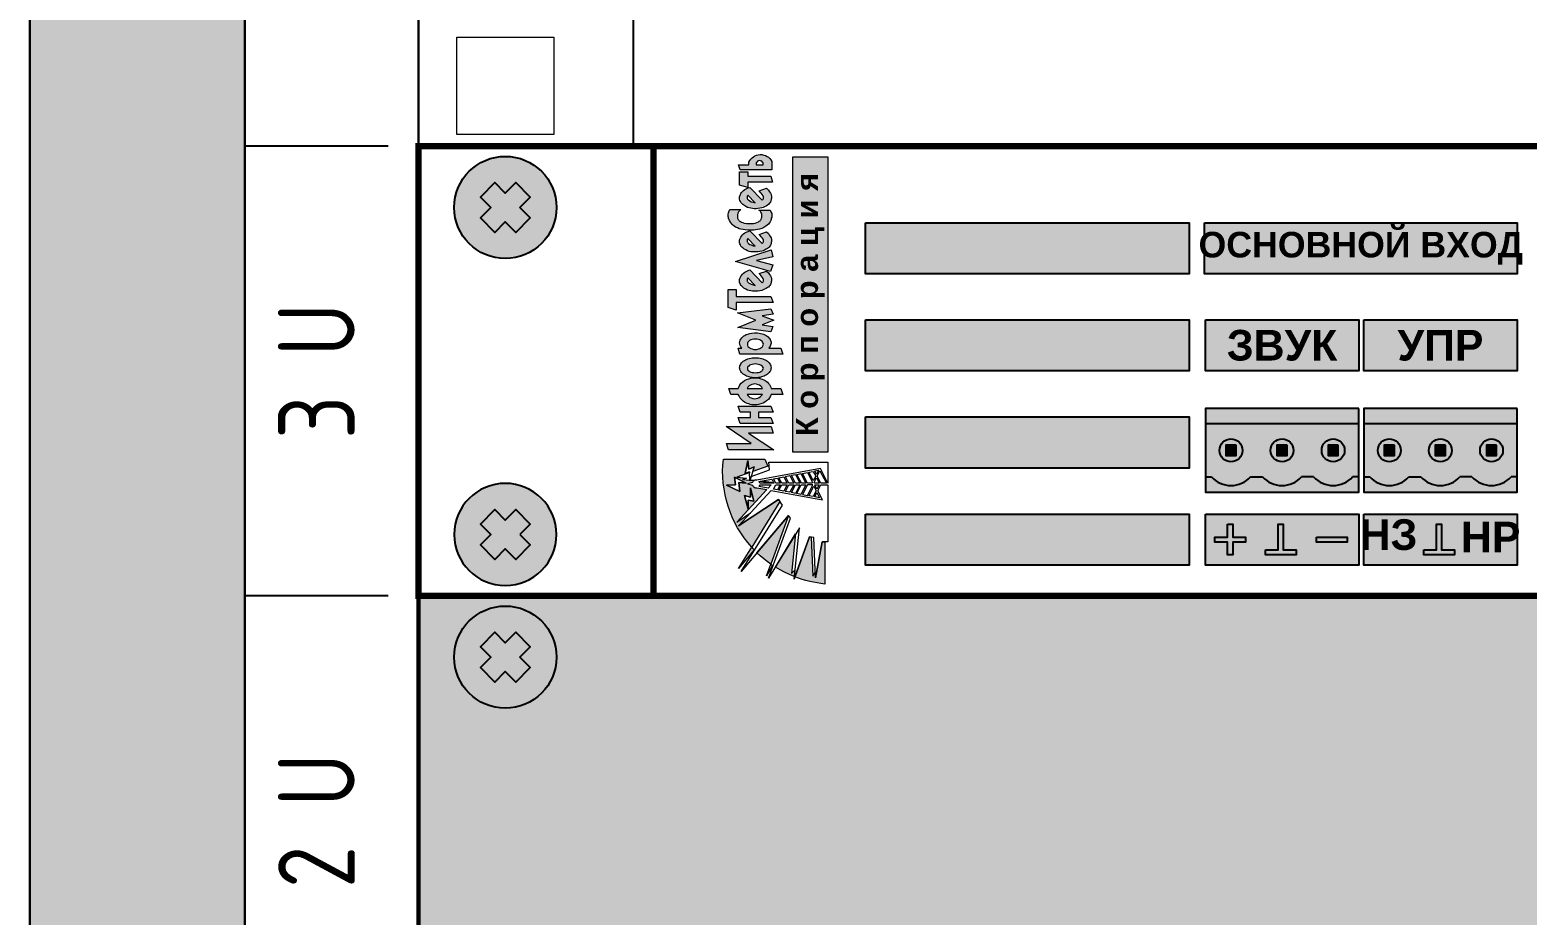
# Model space of a CAD drawing. Header units: millimetres. Extents: x -87434 to 499450, y -468665 to 122144.
# Drawn here: x 122081 to 124523, y 67797 to 69240 of the extents above; entities that cross this region are included whole.
import ezdxf

# ---------------------------------------------------------------- set-up
doc = ezdxf.new("R2010")
doc.units = ezdxf.units.MM
doc.layers.add('Text', color=7, linetype='Continuous', lineweight=9)
doc.styles.add('Arial', font='arial.ttf', dxfattribs={"height": 9.8})
doc.styles.add('АРИЭЛЬ', font='txt')
doc.styles.add('ГОСТ-ttf', font='')
doc.styles.get('ГОСТ-ttf').set_extended_font_data('GOST type A')

# ---------------------------------------------------------------- blocks, each defined once
blk = doc.blocks.new('A$C2DED7FAF')
at = {"lineweight": 25}
h = blk.add_hatch(color=251, dxfattribs=at)
h.set_gradient(color1=(139, 142, 133), color2=(120, 125, 115), tint=0.46, name='INVHEMISPHERICAL')
h.paths.add_polyline_path([(0, 765.24), (558.09, 765.24), (558.09, 0), (0, 0)])
h.paths.add_polyline_path([(21.05, 744.19), (537.04, 744.19), (537.04, 21.05), (21.05, 21.05)], flags=16)
at = {"color": 251}
for p, q in [((35.05, 164.9), (21.05, 164.9)), ((35.05, 120.9), (21.05, 120.9))]:
    blk.add_line(p, q, dxfattribs=at)
at = {"lineweight": 30}
for points in [[(0, 765.24), (558.09, 765.24), (558.09, 0), (0, 0)], [(21.05, 744.19), (537.04, 744.19), (537.04, 21.05), (21.05, 21.05)]]:
    blk.add_lwpolyline(points, close=True, dxfattribs=at)
at = {"layer": 'Text', "color": 251, "char_height": 7.5, "width": 44, "attachment_point": 5, "rotation": 90, "style": 'ГОСТ-ttf'}
for s, insert in [('3 U', (28.05, 142.9)), ('2 U', (28.05, 98.9))]:
    blk.add_mtext(s, dxfattribs=dict(at, insert=insert))
blk = doc.blocks.new('*U1262')
at = {"true_color": 0xc7c7c7}
h = blk.add_hatch(color=9, dxfattribs=at)
h.set_gradient(color1=(93, 101, 98), color2=(179, 179, 179), tint=0.43, name='SPHERICAL')
h.paths.add_polyline_path([(10, 5, 1), (0, 5, 1)])
h.paths.add_polyline_path([(3.98, 2.56), (2.56, 3.98), (3.59, 5), (2.56, 6.02), (3.98, 7.44), (5, 6.41), (6.02, 7.44), (7.44, 6.02), (6.41, 5), (7.44, 3.98), (6.02, 2.56), (5, 3.59)], flags=16)
h = blk.add_hatch(color=250)
h.set_gradient(color1=(39, 42, 41), color2=(103, 113, 116), tint=0.43, name='SPHERICAL')
h.paths.add_polyline_path([(5, 6.41), (3.98, 7.44), (2.56, 6.02), (3.59, 5), (2.56, 3.98), (3.98, 2.56), (5, 3.59), (6.02, 2.56), (7.44, 3.98), (6.41, 5), (7.44, 6.02), (6.02, 7.44)])
at = {"color": 49, "lineweight": 25, "true_color": 0x474747}
blk.add_lwpolyline([(6.41, 5), (7.44, 6.02), (6.02, 7.44), (5, 6.41), (3.98, 7.44), (2.56, 6.02), (3.59, 5), (2.56, 3.98), (3.98, 2.56), (5, 3.59), (6.02, 2.56), (7.44, 3.98), (6.41, 5)], dxfattribs=at)
blk.add_circle((5, 5), 5, dxfattribs=at)
blk = doc.blocks.new('*U1264')
h = blk.add_hatch(color=256)
h.dxf.hatch_style = 1
h.paths.add_polyline_path([(3871.34, 3321.57), (3870.85, 3321.05), (3870.39, 3320.51), (3869.96, 3319.96), (3869.55, 3319.39), (3877.22, 3316.59), (3877.24, 3316.59)])
h.paths.add_polyline_path([(3869.05, 3318.65), (3868.62, 3317.92), (3868.24, 3317.19), (3867.89, 3316.43), (3867.56, 3315.67), (3868.57, 3315.56), (3868.05, 3316.1), (3874.32, 3315.45)])
h.paths.add_polyline_path([(3867.53, 3315.56), (3867.32, 3314.99), (3867.13, 3314.42), (3866.97, 3313.82), (3866.8, 3313.22), (3866.67, 3312.62), (3866.56, 3312.02), (3866.48, 3311.43), (3866.39, 3310.8), (3873.06, 3310.8), (3873.06, 3311.26), (3867.35, 3312.32), (3868.16, 3312.35), (3867.62, 3312.73), (3873.79, 3312.98), (3873.85, 3313.27)])
h.paths.add_polyline_path([(3875.59, 3324.48), (3877.65, 3322.6), (3876.21, 3324.78), (3881.35, 3319.99), (3881.62, 3321.57), (3881.62, 3321.7), (3881.62, 3321.81), (3881.65, 3321.89), (3881.7, 3322), (3881.76, 3322.09), (3881.84, 3322.17), (3881.92, 3322.25), (3882.03, 3322.3), (3882.25, 3323.09), (3882.47, 3322.28), (3882.57, 3322.22), (3882.66, 3322.17), (3882.71, 3322.09), (3882.77, 3322), (3882.85, 3322.63), (3882.71, 3322.68), (3882.85, 3322.69), (3882.96, 3323.88), (3883.17, 3323.25), (3883.31, 3324.75), (3884.04, 3322.73), (3884.18, 3322.74), (3883.88, 3323.44), (3885.95, 3323.01), (3884.56, 3322.87), (3884.94, 3322.03), (3884.24, 3322.24), (3885.08, 3319.86), (3886.16, 3320.34), (3886.16, 3326.9), (3885.21, 3326.98), (3884.26, 3327.01), (3883.31, 3326.98), (3882.38, 3326.93), (3881.46, 3326.79), (3880.54, 3326.63), (3879.61, 3326.41), (3878.71, 3326.16), (3877.82, 3325.84), (3876.97, 3325.48), (3876.1, 3325.08), (3875.29, 3324.64), (3874.47, 3324.15), (3873.71, 3323.61), (3872.95, 3323.04), (3872.21, 3322.41), (3879.45, 3317.95), (3879.75, 3318.17)])
h.paths.add_polyline_path([(3878.22, 3322.98), (3880.4, 3323.55), (3880.15, 3322.57), (3881.6, 3322.6), (3879.5, 3322.06), (3879.69, 3322.98)], flags=16)
h.paths.add_polyline_path([(3881.05, 3324.31), (3882.03, 3326.38), (3882.11, 3324.99), (3883.31, 3325.13), (3882.38, 3323.28), (3882.47, 3324.42)], flags=16)
h = blk.add_hatch(color=256)
h.dxf.hatch_style = 1
h.paths.add_polyline_path([(3890.29, 3322.91), (3890.29, 3319), (3891.34, 3319.32), (3891.34, 3326.47), (3888.65, 3322.47), (3888.65, 3326.38), (3887.63, 3326.06), (3887.63, 3318.91)])
h.paths.add_polyline_path([(3894.54, 3324.56), (3893.59, 3324.23), (3893.59, 3322.59), (3892.75, 3322.59), (3892.75, 3324.56), (3891.82, 3324.23), (3891.82, 3319.03), (3892.75, 3319.35), (3892.75, 3321.33), (3893.59, 3321.33), (3893.59, 3319.03), (3894.54, 3319.35)])
h.paths.add_polyline_path([(3898.34, 3319.92), (3898.49, 3320.1), (3898.61, 3320.28), (3898.73, 3320.49), (3898.82, 3320.73), (3898.91, 3320.97), (3898.97, 3321.21), (3899.03, 3321.45), (3899.06, 3321.72), (3899.06, 3321.99), (3899.06, 3322.26), (3899, 3322.53), (3898.91, 3322.88), (3898.79, 3323.21), (3898.64, 3323.54), (3898.43, 3323.81), (3898.19, 3324.05), (3897.95, 3324.26), (3897.68, 3324.41), (3897.38, 3324.53), (3897.38, 3326.03), (3896.43, 3325.73), (3896.43, 3324.53), (3896.22, 3324.44), (3896.01, 3324.35), (3895.83, 3324.23), (3895.65, 3324.08), (3895.5, 3323.93), (3895.35, 3323.75), (3895.2, 3323.54), (3895.08, 3323.33), (3894.99, 3323.12), (3894.9, 3322.88), (3894.84, 3322.65), (3894.78, 3322.38), (3894.75, 3322.14), (3894.75, 3321.87), (3894.78, 3321.6), (3894.81, 3321.33), (3894.9, 3320.97), (3895.02, 3320.61), (3895.2, 3320.31), (3895.38, 3320.04), (3895.62, 3319.77), (3895.86, 3319.59), (3896.13, 3319.41), (3896.43, 3319.32), (3896.43, 3317.5), (3897.38, 3317.8), (3897.38, 3319.32), (3897.59, 3319.38), (3897.8, 3319.47), (3897.98, 3319.59), (3898.16, 3319.74)])
h.paths.add_polyline_path([(3897.38, 3320.7), (3897.38, 3323.12), (3897.59, 3323), (3897.77, 3322.82), (3897.89, 3322.62), (3897.98, 3322.38), (3898.04, 3322.14), (3898.07, 3321.9), (3898.04, 3321.63), (3897.95, 3321.36), (3897.86, 3321.15), (3897.74, 3320.97), (3897.56, 3320.82)], flags=16)
h.paths.add_polyline_path([(3896.43, 3320.7), (3896.22, 3320.85), (3896.07, 3321.03), (3895.92, 3321.21), (3895.83, 3321.45), (3895.77, 3321.69), (3895.74, 3321.96), (3895.77, 3322.23), (3895.86, 3322.47), (3895.95, 3322.68), (3896.1, 3322.85), (3896.25, 3323), (3896.43, 3323.12)], flags=16)
h.paths.add_polyline_path([(3901.78, 3320.07), (3901.87, 3320.25), (3901.96, 3320.43), (3902.05, 3320.64), (3902.11, 3320.85), (3902.17, 3321.09), (3902.2, 3321.33), (3902.23, 3321.57), (3902.23, 3321.84), (3902.23, 3322.08), (3902.2, 3322.32), (3902.17, 3322.56), (3902.11, 3322.79), (3902.05, 3323), (3901.96, 3323.21), (3901.87, 3323.39), (3901.78, 3323.57), (3901.66, 3323.75), (3901.54, 3323.9), (3901.42, 3324.02), (3901.27, 3324.11), (3901.12, 3324.2), (3900.97, 3324.26), (3900.82, 3324.29), (3900.64, 3324.32), (3900.49, 3324.29), (3900.35, 3324.26), (3900.17, 3324.2), (3900.05, 3324.11), (3899.9, 3324.02), (3899.78, 3323.9), (3899.63, 3323.75), (3899.54, 3323.57), (3899.42, 3323.39), (3899.33, 3323.21), (3899.24, 3323), (3899.18, 3322.79), (3899.12, 3322.56), (3899.09, 3322.32), (3899.06, 3322.08), (3899.06, 3321.84), (3899.06, 3321.57), (3899.09, 3321.33), (3899.12, 3321.09), (3899.18, 3320.85), (3899.24, 3320.64), (3899.33, 3320.43), (3899.42, 3320.25), (3899.54, 3320.07), (3899.63, 3319.89), (3899.78, 3319.77), (3899.9, 3319.62), (3900.05, 3319.53), (3900.17, 3319.44), (3900.35, 3319.38), (3900.49, 3319.35), (3900.64, 3319.32), (3900.82, 3319.35), (3900.97, 3319.38), (3901.12, 3319.44), (3901.27, 3319.53), (3901.42, 3319.62), (3901.54, 3319.77), (3901.66, 3319.89)])
h.paths.add_polyline_path([(3900.52, 3320.55), (3900.41, 3320.58), (3900.26, 3320.67), (3900.14, 3320.76), (3900.05, 3320.94), (3899.96, 3321.12), (3899.9, 3321.33), (3899.87, 3321.57), (3899.84, 3321.84), (3899.87, 3322.08), (3899.9, 3322.32), (3899.96, 3322.53), (3900.05, 3322.73), (3900.14, 3322.88), (3900.26, 3323), (3900.41, 3323.06), (3900.52, 3323.09), (3900.67, 3323.06), (3900.82, 3323), (3900.91, 3322.88), (3901.03, 3322.73), (3901.12, 3322.53), (3901.18, 3322.32), (3901.21, 3322.08), (3901.24, 3321.84), (3901.21, 3321.57), (3901.18, 3321.33), (3901.12, 3321.12), (3901.03, 3320.94), (3900.91, 3320.76), (3900.82, 3320.67), (3900.67, 3320.58)], flags=16)
h.paths.add_polyline_path([(3905.52, 3319.8), (3905.64, 3319.98), (3905.76, 3320.13), (3905.85, 3320.34), (3905.94, 3320.55), (3906.03, 3320.76), (3906.09, 3321), (3906.12, 3321.24), (3906.15, 3321.48), (3906.18, 3321.96), (3906.12, 3322.44), (3906.09, 3322.68), (3906.03, 3322.88), (3905.94, 3323.09), (3905.88, 3323.3), (3905.76, 3323.48), (3905.67, 3323.66), (3905.52, 3323.81), (3905.4, 3323.96), (3905.19, 3324.11), (3905.01, 3324.23), (3904.8, 3324.29), (3904.59, 3324.32), (3904.38, 3324.29), (3904.17, 3324.23), (3903.96, 3324.11), (3903.76, 3323.96), (3903.76, 3324.56), (3902.8, 3324.26), (3902.8, 3317.5), (3903.76, 3317.8), (3903.76, 3319.68), (3903.9, 3319.56), (3904.05, 3319.47), (3904.2, 3319.41), (3904.35, 3319.35), (3904.53, 3319.32), (3904.68, 3319.32), (3904.83, 3319.35), (3904.98, 3319.41), (3905.13, 3319.47), (3905.25, 3319.56), (3905.4, 3319.68)])
h.paths.add_polyline_path([(3904.35, 3320.55), (3904.2, 3320.58), (3904.02, 3320.67), (3903.9, 3320.76), (3903.79, 3320.94), (3903.67, 3321.12), (3903.61, 3321.33), (3903.55, 3321.57), (3903.52, 3321.84), (3903.55, 3322.08), (3903.61, 3322.32), (3903.67, 3322.53), (3903.79, 3322.73), (3903.9, 3322.88), (3904.02, 3323), (3904.2, 3323.06), (3904.35, 3323.09), (3904.53, 3323.06), (3904.68, 3323), (3904.83, 3322.88), (3904.95, 3322.73), (3905.04, 3322.53), (3905.13, 3322.32), (3905.16, 3322.08), (3905.19, 3321.84), (3905.16, 3321.57), (3905.13, 3321.33), (3905.04, 3321.12), (3904.95, 3320.94), (3904.83, 3320.76), (3904.68, 3320.67), (3904.53, 3320.58)], flags=16)
h.paths.add_polyline_path([(3909.35, 3324.68), (3908.15, 3321.75), (3907.02, 3324.62), (3906.33, 3319.38), (3907.17, 3319.06), (3907.43, 3320.73), (3908.15, 3318.91), (3908.87, 3320.76), (3909.11, 3319.03), (3909.95, 3319.35)])
h.paths.add_polyline_path([(3911.92, 3324.86), (3913.03, 3324.86), (3913.03, 3326.12), (3910.19, 3326.12), (3909.74, 3324.86), (3910.96, 3324.86), (3910.96, 3319.03), (3911.92, 3319.35)])
h.paths.add_polyline_path([(3916.14, 3322.68), (3916.02, 3322.97), (3915.9, 3323.27), (3915.78, 3323.48), (3915.63, 3323.69), (3915.45, 3323.87), (3915.27, 3324.02), (3915.12, 3324.11), (3914.97, 3324.2), (3914.79, 3324.26), (3914.61, 3324.32), (3914.43, 3324.32), (3914.22, 3324.32), (3914.05, 3324.29), (3913.87, 3324.2), (3913.69, 3324.11), (3913.54, 3323.96), (3913.39, 3323.81), (3913.27, 3323.63), (3913.09, 3323.36), (3912.94, 3323.06), (3912.85, 3322.79), (3912.82, 3322.56), (3912.79, 3322.29), (3912.76, 3322.02), (3912.76, 3321.72), (3912.79, 3321.42), (3912.82, 3321.12), (3912.88, 3320.82), (3912.97, 3320.58), (3913.06, 3320.37), (3913.18, 3320.13), (3913.33, 3319.92), (3913.42, 3319.77), (3913.54, 3319.65), (3913.69, 3319.53), (3913.84, 3319.44), (3913.96, 3319.38), (3914.11, 3319.32), (3914.25, 3319.3), (3914.4, 3319.27), (3914.7, 3319.27), (3914.97, 3319.32), (3915.21, 3319.41), (3915.39, 3319.56), (3915.69, 3319.77), (3915.96, 3320.04), (3915.57, 3321.24), (3915.39, 3321.06), (3915.21, 3320.91), (3915, 3320.73), (3914.76, 3320.58), (3914.64, 3320.52), (3914.49, 3320.52), (3914.37, 3320.52), (3914.25, 3320.58), (3914.16, 3320.67), (3914.08, 3320.76)])
h.paths.add_polyline_path([(3913.66, 3321.87), (3913.75, 3322.2), (3913.87, 3322.5), (3913.99, 3322.71), (3914.11, 3322.91), (3914.19, 3323), (3914.28, 3323.06), (3914.37, 3323.12), (3914.46, 3323.15), (3914.61, 3323.15), (3914.73, 3323.12), (3914.82, 3323.09), (3914.88, 3323.03)], flags=16)
h.paths.add_polyline_path([(3917.46, 3324.95), (3915.9, 3319.41), (3916.92, 3319.06), (3917.6, 3321.66), (3918.23, 3319.06), (3919.31, 3319.32)])
h.paths.add_polyline_path([(3922.33, 3322.68), (3922.24, 3322.97), (3922.12, 3323.27), (3922, 3323.48), (3921.85, 3323.69), (3921.67, 3323.87), (3921.49, 3324.02), (3921.34, 3324.11), (3921.19, 3324.2), (3921.01, 3324.26), (3920.84, 3324.32), (3920.66, 3324.32), (3920.45, 3324.32), (3920.27, 3324.29), (3920.09, 3324.2), (3919.91, 3324.11), (3919.76, 3323.96), (3919.61, 3323.81), (3919.49, 3323.63), (3919.31, 3323.36), (3919.16, 3323.06), (3919.07, 3322.79), (3919.01, 3322.56), (3918.98, 3322.29), (3918.98, 3322.02), (3918.98, 3321.72), (3918.98, 3321.42), (3919.04, 3321.12), (3919.1, 3320.82), (3919.16, 3320.58), (3919.28, 3320.37), (3919.4, 3320.13), (3919.52, 3319.92), (3919.64, 3319.77), (3919.76, 3319.65), (3919.91, 3319.53), (3920.03, 3319.44), (3920.18, 3319.38), (3920.33, 3319.32), (3920.48, 3319.3), (3920.63, 3319.27), (3920.93, 3319.27), (3921.19, 3319.32), (3921.4, 3319.41), (3921.61, 3319.56), (3921.91, 3319.77), (3922.18, 3320.04), (3921.76, 3321.24), (3921.58, 3321.06), (3921.4, 3320.91), (3921.22, 3320.73), (3920.98, 3320.58), (3920.84, 3320.52), (3920.72, 3320.52), (3920.57, 3320.52), (3920.48, 3320.58), (3920.39, 3320.67), (3920.3, 3320.76)])
h.paths.add_polyline_path([(3919.88, 3321.87), (3919.97, 3322.2), (3920.09, 3322.5), (3920.18, 3322.71), (3920.33, 3322.91), (3920.42, 3323), (3920.51, 3323.06), (3920.6, 3323.12), (3920.69, 3323.15), (3920.84, 3323.15), (3920.95, 3323.12), (3921.04, 3323.09), (3921.1, 3323.03)], flags=16)
h.paths.add_polyline_path([(3925.62, 3321.27), (3925.47, 3321.09), (3925.29, 3320.94), (3925.14, 3320.85), (3924.96, 3320.79), (3924.72, 3320.79), (3924.51, 3320.79), (3924.31, 3320.85), (3924.1, 3320.91), (3924.01, 3321), (3923.89, 3321.09), (3923.83, 3321.21), (3923.74, 3321.33), (3923.65, 3321.57), (3923.56, 3321.87), (3923.5, 3322.11), (3923.47, 3322.35), (3923.47, 3322.59), (3923.47, 3322.82), (3923.5, 3323.21), (3923.56, 3323.6), (3923.62, 3323.81), (3923.68, 3324.02), (3923.8, 3324.2), (3923.92, 3324.38), (3924.01, 3324.47), (3924.13, 3324.53), (3924.22, 3324.59), (3924.34, 3324.65), (3924.6, 3324.68), (3924.87, 3324.65), (3925.11, 3324.59), (3925.32, 3324.5), (3925.5, 3324.32), (3925.68, 3324.11), (3925.68, 3325.88), (3925.5, 3325.97), (3925.35, 3326.03), (3925.17, 3326.09), (3924.96, 3326.12), (3924.78, 3326.12), (3924.6, 3326.12), (3924.42, 3326.09), (3924.25, 3326.06), (3924.1, 3326), (3923.95, 3325.94), (3923.68, 3325.79), (3923.47, 3325.61), (3923.26, 3325.43), (3923.08, 3325.19), (3922.9, 3324.95), (3922.78, 3324.68), (3922.66, 3324.41), (3922.57, 3324.11), (3922.51, 3323.75), (3922.48, 3323.42), (3922.45, 3323.06), (3922.45, 3322.71), (3922.45, 3322.41), (3922.45, 3322.08), (3922.48, 3321.78), (3922.51, 3321.48), (3922.6, 3321.15), (3922.72, 3320.79), (3922.87, 3320.46), (3923.05, 3320.16), (3923.2, 3319.95), (3923.38, 3319.77), (3923.56, 3319.62), (3923.77, 3319.47), (3923.95, 3319.38), (3924.13, 3319.32), (3924.34, 3319.3), (3924.51, 3319.24), (3924.78, 3319.24), (3925.05, 3319.24), (3925.32, 3319.35), (3925.62, 3319.47)])
h.paths.add_polyline_path([(3929.06, 3320.04), (3928.64, 3321.24), (3928.46, 3321.06), (3928.28, 3320.91), (3928.07, 3320.73), (3927.86, 3320.58), (3927.72, 3320.52), (3927.6, 3320.52), (3927.45, 3320.52), (3927.33, 3320.58), (3927.24, 3320.67), (3927.18, 3320.76), (3929.21, 3322.68), (3929.12, 3322.97), (3928.97, 3323.27), (3928.85, 3323.48), (3928.7, 3323.69), (3928.55, 3323.87), (3928.37, 3324.02), (3928.22, 3324.11), (3928.04, 3324.2), (3927.89, 3324.26), (3927.72, 3324.32), (3927.51, 3324.32), (3927.33, 3324.32), (3927.12, 3324.29), (3926.97, 3324.2), (3926.79, 3324.11), (3926.64, 3323.96), (3926.49, 3323.81), (3926.37, 3323.63), (3926.19, 3323.36), (3926.04, 3323.06), (3925.95, 3322.79), (3925.89, 3322.56), (3925.86, 3322.29), (3925.83, 3322.02), (3925.83, 3321.72), (3925.86, 3321.42), (3925.89, 3321.12), (3925.98, 3320.82), (3926.04, 3320.58), (3926.13, 3320.37), (3926.25, 3320.13), (3926.4, 3319.92), (3926.52, 3319.77), (3926.64, 3319.65), (3926.76, 3319.53), (3926.91, 3319.44), (3927.06, 3319.38), (3927.18, 3319.32), (3927.33, 3319.3), (3927.48, 3319.27), (3927.77, 3319.27), (3928.07, 3319.32), (3928.28, 3319.41), (3928.49, 3319.56), (3928.79, 3319.77)])
h.paths.add_polyline_path([(3926.76, 3321.87), (3926.85, 3322.2), (3926.94, 3322.5), (3927.06, 3322.71), (3927.21, 3322.91), (3927.27, 3323), (3927.36, 3323.06), (3927.45, 3323.12), (3927.57, 3323.15), (3927.69, 3323.15), (3927.83, 3323.12), (3927.89, 3323.09), (3927.98, 3323.03)], flags=16)
h.paths.add_polyline_path([(3930.98, 3323), (3931.66, 3323), (3931.66, 3324.35), (3929.57, 3324.35), (3929.18, 3323), (3930.02, 3323), (3930.02, 3319.09), (3930.98, 3319.38)])
h.paths.add_polyline_path([(3933.97, 3319.74), (3934.12, 3319.98), (3934.24, 3320.22), (3934.33, 3320.49), (3934.39, 3320.79), (3934.39, 3321.06), (3934.36, 3321.36), (3934.3, 3321.63), (3934.18, 3321.9), (3934.06, 3322.14), (3933.88, 3322.35), (3933.67, 3322.56), (3933.46, 3322.71), (3933.19, 3322.85), (3932.77, 3322.85), (3932.77, 3324.5), (3931.96, 3324.23), (3931.96, 3319.21), (3933.31, 3319.21), (3933.55, 3319.35), (3933.76, 3319.53)])
h.paths.add_polyline_path([(3932.77, 3320.58), (3932.77, 3321.72), (3932.92, 3321.72), (3933.1, 3321.69), (3933.22, 3321.6), (3933.34, 3321.48), (3933.43, 3321.33), (3933.46, 3321.15), (3933.43, 3321), (3933.34, 3320.82), (3933.22, 3320.7), (3933.1, 3320.61), (3932.92, 3320.58)], flags=16)
h = blk.add_hatch(color=256)
h.dxf.hatch_style = 1
h.paths.add_polyline_path([(3868.84, 3324.51), (3871.81, 3322.03), (3872, 3322.22), (3872.21, 3322.41)])
h.paths.add_polyline_path([(3867.7, 3320.07), (3869.33, 3319.09), (3869.44, 3319.26), (3869.55, 3319.39)])
h = blk.add_hatch(color=256)
h.dxf.hatch_style = 1
h.paths.add_polyline_path([(3934.02, 3310.34), (3887.25, 3310.34), (3887.25, 3315.91), (3934.02, 3315.91)])
at = {"lineweight": 0}
for points in [[(3886.16, 3320.34), (3885.08, 3319.86), (3884.23, 3322.25), (3884.94, 3322.03), (3884.56, 3322.87), (3885.95, 3323.01), (3883.88, 3323.44), (3884.18, 3322.74), (3884.04, 3322.71), (3883.31, 3324.75), (3883.17, 3323.25), (3882.96, 3323.88), (3882.85, 3322.68), (3882.71, 3322.68), (3882.85, 3322.63), (3882.77, 3322), (3882.71, 3322.09), (3882.66, 3322.17), (3882.57, 3322.22), (3882.47, 3322.28), (3882.25, 3323.09), (3882.03, 3322.3), (3881.92, 3322.25), (3881.84, 3322.17), (3881.76, 3322.09), (3881.7, 3322), (3881.65, 3321.89), (3881.62, 3321.81), (3881.62, 3321.7), (3881.62, 3321.57), (3881.35, 3319.99), (3876.21, 3324.78), (3877.65, 3322.6), (3875.59, 3324.48), (3879.75, 3318.17), (3879.45, 3317.95), (3872.21, 3322.41), (3872.95, 3323.04), (3873.71, 3323.61), (3874.47, 3324.15), (3875.29, 3324.64), (3876.1, 3325.08), (3876.97, 3325.48), (3877.82, 3325.84), (3878.71, 3326.16), (3879.61, 3326.41), (3880.54, 3326.63), (3881.46, 3326.79), (3882.38, 3326.93), (3883.31, 3326.98), (3884.26, 3327.01), (3885.21, 3326.98), (3886.16, 3326.9), (3886.16, 3320.34)], [(3882.38, 3323.28), (3882.47, 3324.42), (3881.05, 3324.31), (3882.03, 3326.38), (3882.11, 3324.99), (3883.31, 3325.13), (3882.38, 3323.28)], [(3882.11, 3324.99), (3882.03, 3326.38), (3881.05, 3324.31), (3882.47, 3324.42), (3882.38, 3323.28), (3883.31, 3325.13), (3882.11, 3324.99)], [(3891.34, 3319.32), (3890.29, 3319), (3890.29, 3322.91), (3887.63, 3318.91), (3887.63, 3326.06), (3888.65, 3326.38), (3888.65, 3322.47), (3891.34, 3326.47), (3891.34, 3319.32)], [(3897.38, 3317.8), (3896.43, 3317.5), (3896.43, 3319.32), (3896.13, 3319.41), (3895.86, 3319.59), (3895.62, 3319.77), (3895.38, 3320.04), (3895.2, 3320.31), (3895.02, 3320.61), (3894.9, 3320.97), (3894.81, 3321.33), (3894.78, 3321.6), (3894.75, 3321.87), (3894.75, 3322.14), (3894.78, 3322.38), (3894.84, 3322.65), (3894.9, 3322.88), (3894.99, 3323.12), (3895.08, 3323.33), (3895.2, 3323.54), (3895.35, 3323.75), (3895.5, 3323.93), (3895.65, 3324.08), (3895.83, 3324.23), (3896.01, 3324.35), (3896.22, 3324.44), (3896.43, 3324.53), (3896.43, 3325.73), (3897.38, 3326.03), (3897.38, 3324.53), (3897.68, 3324.41), (3897.95, 3324.26), (3898.19, 3324.05), (3898.43, 3323.81), (3898.64, 3323.54), (3898.79, 3323.21), (3898.91, 3322.88), (3899, 3322.53), (3899.06, 3322.26), (3899.06, 3321.99), (3899.06, 3321.72), (3899.03, 3321.45), (3898.97, 3321.21), (3898.91, 3320.97), (3898.82, 3320.73), (3898.73, 3320.49), (3898.61, 3320.28), (3898.49, 3320.1), (3898.34, 3319.92), (3898.16, 3319.74), (3897.98, 3319.59), (3897.8, 3319.47), (3897.59, 3319.38), (3897.38, 3319.32), (3897.38, 3317.8)], [(3911.92, 3319.35), (3910.96, 3319.03), (3910.96, 3324.86), (3909.74, 3324.86), (3910.19, 3326.12), (3913.03, 3326.12), (3913.03, 3324.86), (3911.92, 3324.86), (3911.92, 3319.35)], [(3925.62, 3319.47), (3925.32, 3319.35), (3925.05, 3319.24), (3924.78, 3319.24), (3924.51, 3319.24), (3924.34, 3319.3), (3924.13, 3319.32), (3923.95, 3319.38), (3923.77, 3319.47), (3923.56, 3319.62), (3923.38, 3319.77), (3923.2, 3319.95), (3923.05, 3320.16), (3922.87, 3320.46), (3922.72, 3320.79), (3922.6, 3321.15), (3922.51, 3321.48), (3922.48, 3321.78), (3922.45, 3322.08), (3922.45, 3322.41), (3922.45, 3322.71), (3922.45, 3323.06), (3922.48, 3323.42), (3922.51, 3323.75), (3922.57, 3324.11), (3922.66, 3324.41), (3922.78, 3324.68), (3922.9, 3324.95), (3923.08, 3325.19), (3923.26, 3325.43), (3923.47, 3325.61), (3923.68, 3325.79), (3923.95, 3325.94), (3924.1, 3326), (3924.25, 3326.06), (3924.42, 3326.09), (3924.6, 3326.12), (3924.78, 3326.12), (3924.96, 3326.12), (3925.17, 3326.09), (3925.35, 3326.03), (3925.5, 3325.97), (3925.68, 3325.88), (3925.68, 3324.11), (3925.5, 3324.32), (3925.32, 3324.5), (3925.11, 3324.59), (3924.87, 3324.65), (3924.6, 3324.68), (3924.34, 3324.65), (3924.22, 3324.59), (3924.13, 3324.53), (3924.01, 3324.47), (3923.92, 3324.38), (3923.8, 3324.2), (3923.68, 3324.02), (3923.62, 3323.81), (3923.56, 3323.6), (3923.5, 3323.21), (3923.47, 3322.82), (3923.47, 3322.59), (3923.47, 3322.35), (3923.5, 3322.11), (3923.56, 3321.87), (3923.65, 3321.57), (3923.74, 3321.33), (3923.83, 3321.21), (3923.89, 3321.09), (3924.01, 3321), (3924.1, 3320.91), (3924.31, 3320.85), (3924.51, 3320.79), (3924.72, 3320.79), (3924.96, 3320.79), (3925.14, 3320.85), (3925.29, 3320.94), (3925.47, 3321.09), (3925.62, 3321.27), (3925.62, 3319.47)], [(3879.72, 3311.21), (3881.13, 3311.94), (3882.09, 3311.45), (3882.09, 3310.34), (3873.06, 3310.34), (3873.06, 3311.26), (3867.35, 3312.32), (3873.74, 3312.57), (3873.85, 3313.27), (3867.16, 3315.69), (3875.31, 3314.85), (3867.29, 3319.72), (3876.81, 3316.24), (3877.24, 3316.59), (3868.35, 3324.1), (3878.88, 3317.54), (3879.75, 3318.17), (3875.59, 3324.48), (3881.22, 3319.31), (3879.72, 3311.21)], [(3872.21, 3322.41), (3872, 3322.22), (3871.81, 3322.03), (3868.84, 3324.51), (3872.21, 3322.41)], [(3879.5, 3322.06), (3879.69, 3322.98), (3878.22, 3322.98), (3880.4, 3323.55), (3880.15, 3322.57), (3881.6, 3322.6), (3879.5, 3322.06)], [(3880.15, 3322.57), (3880.4, 3323.55), (3878.22, 3322.98), (3879.69, 3322.98), (3879.5, 3322.06), (3881.6, 3322.6), (3880.15, 3322.57)], [(3884.94, 3322.03), (3882.71, 3322.68), (3884.18, 3322.74), (3883.88, 3323.44), (3885.95, 3323.01), (3884.56, 3322.87), (3884.94, 3322.03)], [(3884.94, 3322.03), (3882.71, 3322.68), (3884.18, 3322.74), (3883.88, 3323.44), (3885.95, 3323.01), (3884.56, 3322.87), (3884.94, 3322.03)], [(3892.75, 3319.35), (3891.82, 3319.03), (3891.82, 3324.23), (3892.75, 3324.56), (3892.75, 3322.59), (3893.59, 3322.59), (3893.59, 3324.23), (3894.54, 3324.56), (3894.54, 3319.35), (3893.59, 3319.03), (3893.59, 3321.33), (3892.75, 3321.33), (3892.75, 3319.35)], [(3896.43, 3323.12), (3896.25, 3323), (3896.1, 3322.85), (3895.95, 3322.68), (3895.86, 3322.47), (3895.77, 3322.23), (3895.74, 3321.96), (3895.77, 3321.69), (3895.83, 3321.45), (3895.92, 3321.21), (3896.07, 3321.03), (3896.22, 3320.85), (3896.43, 3320.7), (3896.43, 3323.12)], [(3897.38, 3320.7), (3897.56, 3320.82), (3897.74, 3320.97), (3897.86, 3321.15), (3897.95, 3321.36), (3898.04, 3321.63), (3898.07, 3321.9), (3898.04, 3322.14), (3897.98, 3322.38), (3897.89, 3322.62), (3897.77, 3322.82), (3897.59, 3323), (3897.38, 3323.12), (3897.38, 3320.7)], [(3899.06, 3321.84), (3899.06, 3322.08), (3899.09, 3322.32), (3899.12, 3322.56), (3899.18, 3322.79), (3899.24, 3323), (3899.33, 3323.21), (3899.42, 3323.39), (3899.54, 3323.57), (3899.63, 3323.75), (3899.78, 3323.9), (3899.9, 3324.02), (3900.05, 3324.11), (3900.17, 3324.2), (3900.35, 3324.26), (3900.49, 3324.29), (3900.64, 3324.32), (3900.82, 3324.29), (3900.97, 3324.26), (3901.12, 3324.2), (3901.27, 3324.11), (3901.42, 3324.02), (3901.54, 3323.9), (3901.66, 3323.75), (3901.78, 3323.57), (3901.87, 3323.39), (3901.96, 3323.21), (3902.05, 3323), (3902.11, 3322.79), (3902.17, 3322.56), (3902.2, 3322.32), (3902.23, 3322.08), (3902.23, 3321.84), (3902.23, 3321.57), (3902.2, 3321.33), (3902.17, 3321.09), (3902.11, 3320.85), (3902.05, 3320.64), (3901.96, 3320.43), (3901.87, 3320.25), (3901.78, 3320.07), (3901.66, 3319.89), (3901.54, 3319.77), (3901.42, 3319.62), (3901.27, 3319.53), (3901.12, 3319.44), (3900.97, 3319.38), (3900.82, 3319.35), (3900.64, 3319.32), (3900.49, 3319.35), (3900.35, 3319.38), (3900.17, 3319.44), (3900.05, 3319.53), (3899.9, 3319.62), (3899.78, 3319.77), (3899.63, 3319.89), (3899.54, 3320.07), (3899.42, 3320.25), (3899.33, 3320.43), (3899.24, 3320.64), (3899.18, 3320.85), (3899.12, 3321.09), (3899.09, 3321.33), (3899.06, 3321.57), (3899.06, 3321.84)], [(3900.52, 3320.55), (3900.67, 3320.58), (3900.82, 3320.67), (3900.91, 3320.76), (3901.03, 3320.94), (3901.12, 3321.12), (3901.18, 3321.33), (3901.21, 3321.57), (3901.24, 3321.84), (3901.21, 3322.08), (3901.18, 3322.32), (3901.12, 3322.53), (3901.03, 3322.73), (3900.91, 3322.88), (3900.82, 3323), (3900.67, 3323.06), (3900.52, 3323.09), (3900.41, 3323.06), (3900.26, 3323), (3900.14, 3322.88), (3900.05, 3322.73), (3899.96, 3322.53), (3899.9, 3322.32), (3899.87, 3322.08), (3899.84, 3321.84), (3899.87, 3321.57), (3899.9, 3321.33), (3899.96, 3321.12), (3900.05, 3320.94), (3900.14, 3320.76), (3900.26, 3320.67), (3900.41, 3320.58), (3900.52, 3320.55)], [(3903.76, 3317.8), (3902.8, 3317.5), (3902.8, 3324.26), (3903.76, 3324.56), (3903.76, 3323.96), (3903.96, 3324.11), (3904.17, 3324.23), (3904.38, 3324.29), (3904.59, 3324.32), (3904.8, 3324.29), (3905.01, 3324.23), (3905.19, 3324.11), (3905.4, 3323.96), (3905.52, 3323.81), (3905.67, 3323.66), (3905.76, 3323.48), (3905.88, 3323.3), (3905.94, 3323.09), (3906.03, 3322.88), (3906.09, 3322.68), (3906.12, 3322.44), (3906.18, 3321.96), (3906.15, 3321.48), (3906.12, 3321.24), (3906.09, 3321), (3906.03, 3320.76), (3905.94, 3320.55), (3905.85, 3320.34), (3905.76, 3320.13), (3905.64, 3319.98), (3905.52, 3319.8), (3905.4, 3319.68), (3905.25, 3319.56), (3905.13, 3319.47), (3904.98, 3319.41), (3904.83, 3319.35), (3904.68, 3319.32), (3904.53, 3319.32), (3904.35, 3319.35), (3904.2, 3319.41), (3904.05, 3319.47), (3903.9, 3319.56), (3903.76, 3319.68), (3903.76, 3317.8)], [(3904.35, 3320.55), (3904.53, 3320.58), (3904.68, 3320.67), (3904.83, 3320.76), (3904.95, 3320.94), (3905.04, 3321.12), (3905.13, 3321.33), (3905.16, 3321.57), (3905.19, 3321.84), (3905.16, 3322.08), (3905.13, 3322.32), (3905.04, 3322.53), (3904.95, 3322.73), (3904.83, 3322.88), (3904.68, 3323), (3904.53, 3323.06), (3904.35, 3323.09), (3904.2, 3323.06), (3904.02, 3323), (3903.9, 3322.88), (3903.79, 3322.73), (3903.67, 3322.53), (3903.61, 3322.32), (3903.55, 3322.08), (3903.52, 3321.84), (3903.55, 3321.57), (3903.61, 3321.33), (3903.67, 3321.12), (3903.79, 3320.94), (3903.9, 3320.76), (3904.02, 3320.67), (3904.2, 3320.58), (3904.35, 3320.55)], [(3909.95, 3319.35), (3909.11, 3319.03), (3908.87, 3320.76), (3908.15, 3318.91), (3907.43, 3320.73), (3907.17, 3319.06), (3906.33, 3319.38), (3907.02, 3324.62), (3908.15, 3321.75), (3909.35, 3324.68), (3909.95, 3319.35)], [(3915.57, 3321.24), (3915.96, 3320.04), (3915.69, 3319.77), (3915.39, 3319.56), (3915.21, 3319.41), (3914.97, 3319.32), (3914.7, 3319.27), (3914.4, 3319.27), (3914.25, 3319.3), (3914.11, 3319.32), (3913.96, 3319.38), (3913.84, 3319.44), (3913.69, 3319.53), (3913.54, 3319.65), (3913.42, 3319.77), (3913.33, 3319.92), (3913.18, 3320.13), (3913.06, 3320.37), (3912.97, 3320.58), (3912.88, 3320.82), (3912.82, 3321.12), (3912.79, 3321.42), (3912.76, 3321.72), (3912.76, 3322.02), (3912.79, 3322.29), (3912.82, 3322.56), (3912.85, 3322.79), (3912.94, 3323.06), (3913.09, 3323.36), (3913.27, 3323.63), (3913.39, 3323.81), (3913.54, 3323.96), (3913.69, 3324.11), (3913.87, 3324.2), (3914.05, 3324.29), (3914.22, 3324.32), (3914.43, 3324.32), (3914.61, 3324.32), (3914.79, 3324.26), (3914.97, 3324.2), (3915.12, 3324.11), (3915.27, 3324.02), (3915.45, 3323.87), (3915.63, 3323.69), (3915.78, 3323.48), (3915.9, 3323.27), (3916.02, 3322.97), (3916.14, 3322.68), (3914.08, 3320.76), (3914.16, 3320.67), (3914.25, 3320.58), (3914.37, 3320.52), (3914.49, 3320.52), (3914.64, 3320.52), (3914.76, 3320.58), (3915, 3320.73), (3915.21, 3320.91), (3915.39, 3321.06), (3915.57, 3321.24)], [(3914.88, 3323.03), (3914.82, 3323.09), (3914.73, 3323.12), (3914.61, 3323.15), (3914.46, 3323.15), (3914.37, 3323.12), (3914.28, 3323.06), (3914.19, 3323), (3914.11, 3322.91), (3913.99, 3322.71), (3913.87, 3322.5), (3913.75, 3322.2), (3913.66, 3321.87), (3914.88, 3323.03)], [(3916.92, 3319.06), (3915.9, 3319.41), (3917.46, 3324.95), (3919.31, 3319.32), (3918.23, 3319.06), (3917.6, 3321.66), (3916.92, 3319.06)], [(3920.3, 3320.76), (3920.39, 3320.67), (3920.48, 3320.58), (3920.57, 3320.52), (3920.72, 3320.52), (3920.84, 3320.52), (3920.98, 3320.58), (3921.22, 3320.73), (3921.4, 3320.91), (3921.58, 3321.06), (3921.76, 3321.24), (3922.18, 3320.04), (3921.91, 3319.77), (3921.61, 3319.56), (3921.4, 3319.41), (3921.19, 3319.32), (3920.93, 3319.27), (3920.63, 3319.27), (3920.48, 3319.3), (3920.33, 3319.32), (3920.18, 3319.38), (3920.03, 3319.44), (3919.91, 3319.53), (3919.76, 3319.65), (3919.64, 3319.77), (3919.52, 3319.92), (3919.4, 3320.13), (3919.28, 3320.37), (3919.16, 3320.58), (3919.1, 3320.82), (3919.04, 3321.12), (3918.98, 3321.42), (3918.98, 3321.72), (3918.98, 3322.02), (3918.98, 3322.29), (3919.01, 3322.56), (3919.07, 3322.79), (3919.16, 3323.06), (3919.31, 3323.36), (3919.49, 3323.63), (3919.61, 3323.81), (3919.76, 3323.96), (3919.91, 3324.11), (3920.09, 3324.2), (3920.27, 3324.29), (3920.45, 3324.32), (3920.66, 3324.32), (3920.84, 3324.32), (3921.01, 3324.26), (3921.19, 3324.2), (3921.34, 3324.11), (3921.49, 3324.02), (3921.67, 3323.87), (3921.85, 3323.69), (3922, 3323.48), (3922.12, 3323.27), (3922.24, 3322.97), (3922.33, 3322.68), (3920.3, 3320.76)], [(3921.1, 3323.03), (3921.04, 3323.09), (3920.95, 3323.12), (3920.84, 3323.15), (3920.69, 3323.15), (3920.6, 3323.12), (3920.51, 3323.06), (3920.42, 3323), (3920.33, 3322.91), (3920.18, 3322.71), (3920.09, 3322.5), (3919.97, 3322.2), (3919.88, 3321.87), (3921.1, 3323.03)], [(3927.18, 3320.76), (3927.24, 3320.67), (3927.33, 3320.58), (3927.45, 3320.52), (3927.6, 3320.52), (3927.72, 3320.52), (3927.86, 3320.58), (3928.07, 3320.73), (3928.28, 3320.91), (3928.46, 3321.06), (3928.64, 3321.24), (3929.06, 3320.04), (3928.79, 3319.77), (3928.49, 3319.56), (3928.28, 3319.41), (3928.07, 3319.32), (3927.77, 3319.27), (3927.48, 3319.27), (3927.33, 3319.3), (3927.18, 3319.32), (3927.06, 3319.38), (3926.91, 3319.44), (3926.76, 3319.53), (3926.64, 3319.65), (3926.52, 3319.77), (3926.4, 3319.92), (3926.25, 3320.13), (3926.13, 3320.37), (3926.04, 3320.58), (3925.98, 3320.82), (3925.89, 3321.12), (3925.86, 3321.42), (3925.83, 3321.72), (3925.83, 3322.02), (3925.86, 3322.29), (3925.89, 3322.56), (3925.95, 3322.79), (3926.04, 3323.06), (3926.19, 3323.36), (3926.37, 3323.63), (3926.49, 3323.81), (3926.64, 3323.96), (3926.79, 3324.11), (3926.97, 3324.2), (3927.12, 3324.29), (3927.33, 3324.32), (3927.51, 3324.32), (3927.72, 3324.32), (3927.89, 3324.26), (3928.04, 3324.2), (3928.22, 3324.11), (3928.37, 3324.02), (3928.55, 3323.87), (3928.7, 3323.69), (3928.85, 3323.48), (3928.97, 3323.27), (3929.12, 3322.97), (3929.21, 3322.68), (3927.18, 3320.76)], [(3927.98, 3323.03), (3927.89, 3323.09), (3927.83, 3323.12), (3927.69, 3323.15), (3927.57, 3323.15), (3927.45, 3323.12), (3927.36, 3323.06), (3927.27, 3323), (3927.21, 3322.91), (3927.06, 3322.71), (3926.94, 3322.5), (3926.85, 3322.2), (3926.76, 3321.87), (3927.98, 3323.03)], [(3930.98, 3319.38), (3930.02, 3319.09), (3930.02, 3323), (3929.18, 3323), (3929.57, 3324.35), (3931.66, 3324.35), (3931.66, 3323), (3930.98, 3323), (3930.98, 3319.38)], [(3934.39, 3321.06), (3934.39, 3320.79), (3934.33, 3320.49), (3934.24, 3320.22), (3934.12, 3319.98), (3933.97, 3319.74), (3933.76, 3319.53), (3933.55, 3319.35), (3933.31, 3319.21), (3931.96, 3319.21), (3931.96, 3324.23), (3932.77, 3324.5), (3932.77, 3322.85), (3933.19, 3322.85), (3933.46, 3322.71), (3933.67, 3322.56), (3933.88, 3322.35), (3934.06, 3322.14), (3934.18, 3321.9), (3934.3, 3321.63), (3934.36, 3321.36), (3934.39, 3321.06)], [(3877.24, 3316.59), (3877.22, 3316.59), (3869.55, 3319.39), (3869.96, 3319.96), (3870.39, 3320.51), (3870.85, 3321.05), (3871.34, 3321.57), (3877.24, 3316.59)], [(3882.09, 3319.31), (3881.57, 3319.8), (3881.84, 3321.24), (3881.95, 3321.16), (3882.09, 3321.11), (3882.09, 3319.31)], [(3882.49, 3319.2), (3882.36, 3319.15), (3882.36, 3321.11), (3882.49, 3321.16), (3882.63, 3321.24), (3882.68, 3321.02), (3882.49, 3319.2)], [(3883.01, 3319.2), (3882.36, 3318.88), (3882.36, 3319.15), (3882.49, 3319.2), (3882.68, 3321.02), (3883.01, 3319.2)], [(3932.77, 3320.58), (3932.92, 3320.58), (3933.1, 3320.61), (3933.22, 3320.7), (3933.34, 3320.82), (3933.43, 3321), (3933.46, 3321.15), (3933.43, 3321.33), (3933.34, 3321.48), (3933.22, 3321.6), (3933.1, 3321.69), (3932.92, 3321.72), (3932.77, 3321.72), (3932.77, 3320.58)], [(3874.36, 3315.45), (3868.05, 3316.1), (3868.57, 3315.56), (3867.56, 3315.67), (3867.89, 3316.43), (3868.24, 3317.19), (3868.62, 3317.92), (3869.06, 3318.66), (3874.36, 3315.45)], [(3869.33, 3319.09), (3867.7, 3320.07), (3869.55, 3319.39), (3869.44, 3319.26), (3869.33, 3319.09)], [(3882.09, 3317.9), (3881.3, 3318.31), (3881.41, 3318.96), (3882.09, 3318.6), (3882.09, 3317.9)], [(3882.36, 3317.9), (3882.36, 3318.6), (3883.06, 3318.96), (3883.17, 3318.31), (3882.36, 3317.9)], [(3882.09, 3314.8), (3880.75, 3315.48), (3880.86, 3316.1), (3882.09, 3315.48), (3882.09, 3314.8)], [(3882.09, 3315.75), (3880.92, 3316.35), (3881.05, 3317.05), (3882.09, 3316.54), (3882.09, 3315.75)], [(3882.09, 3316.81), (3881.11, 3317.3), (3881.24, 3318.09), (3882.09, 3317.65), (3882.09, 3316.81)], [(3882.36, 3316.78), (3882.36, 3317.63), (3883.23, 3318.09), (3883.36, 3317.3), (3882.36, 3316.78)], [(3882.36, 3315.75), (3882.36, 3316.54), (3883.42, 3317.05), (3883.55, 3316.35), (3882.36, 3315.75)], [(3882.36, 3314.8), (3882.36, 3315.48), (3883.61, 3316.1), (3883.72, 3315.48), (3882.36, 3314.8)], [(3934.02, 3310.34), (3887.25, 3310.34), (3887.25, 3315.91), (3934.02, 3315.91), (3934.02, 3310.34)], [(3873.79, 3312.98), (3867.62, 3312.73), (3868.16, 3312.35), (3867.35, 3312.32), (3873.06, 3311.26), (3873.06, 3310.8), (3866.39, 3310.8), (3866.48, 3311.43), (3866.56, 3312.02), (3866.67, 3312.62), (3866.8, 3313.22), (3866.97, 3313.82), (3867.13, 3314.42), (3867.32, 3314.99), (3867.54, 3315.59), (3873.85, 3313.27), (3873.79, 3312.98)], [(3880.56, 3314.36), (3880.4, 3313.57), (3882.09, 3312.7), (3882.09, 3313.57), (3880.56, 3314.36)], [(3882.09, 3313.85), (3880.59, 3314.61), (3880.73, 3315.23), (3882.09, 3314.55), (3882.09, 3313.85)], [(3882.36, 3313.82), (3882.36, 3314.53), (3883.74, 3315.23), (3883.88, 3314.61), (3882.36, 3313.82)], [(3882.49, 3312.79), (3882.38, 3312.81), (3882.36, 3312.81), (3882.36, 3313.57), (3883.91, 3314.36), (3884.07, 3313.57), (3882.49, 3312.79)], [(3880.89, 3312.08), (3880.05, 3311.64), (3880.18, 3312.43), (3880.89, 3312.08)], [(3881.87, 3312.57), (3881.13, 3312.19), (3880.24, 3312.65), (3880.34, 3313.33), (3881.87, 3312.57)], [(3882.09, 3311.72), (3881.41, 3312.08), (3882.09, 3312.4), (3882.09, 3311.72)], [(3882.36, 3311.7), (3882.36, 3312.43), (3882.49, 3312.51), (3883.23, 3312.13), (3882.36, 3311.7)], [(3882.36, 3310.58), (3882.36, 3311.45), (3883.47, 3312.02), (3884.32, 3311.59), (3882.36, 3310.58)], [(3883.47, 3312.27), (3882.77, 3312.65), (3884.12, 3313.33), (3884.23, 3312.65), (3883.47, 3312.27)], [(3884.4, 3311.81), (3883.74, 3312.13), (3884.29, 3312.43), (3884.4, 3311.81)]]:
    blk.add_lwpolyline(points, close=True, dxfattribs=at)
blk.add_lwpolyline([(3885.67, 3310.34), (3882.36, 3310.34), (3884.7, 3311.51), (3882.85, 3321.57), (3882.85, 3321.68), (3882.85, 3321.79), (3882.82, 3321.89), (3882.77, 3322), (3882.85, 3322.63), (3883.44, 3322.47), (3884.45, 3319.58), (3885.67, 3319.69), (3885.67, 3310.34)], dxfattribs=at)
at = {"color": 255, "insert": (3910.64, 3313.13), "char_height": 3.5, "width": 46.7692, "attachment_point": 5, "style": 'АРИЭЛЬ'}
blk.add_mtext('{\\fArial|b1|i0|c204|p34;К о р п о р а ц и я', dxfattribs=at)
blk = doc.blocks.new('*U1267')
at = {"lineweight": 25}
h = blk.add_hatch(color=256, dxfattribs=at)
h.dxf.hatch_style = 1
h.set_gradient(color1=(117, 136, 73), color2=(140, 162, 87), one_color=1, tint=0.49, name='INVCURVED')
h.paths.add_polyline_path([(15, 6.7), (15, 8.2), (0, 8.2), (0, 6.7)])
h = blk.add_hatch(color=256, dxfattribs=at)
h.dxf.hatch_style = 1
h.set_gradient(color1=(51, 59, 33), color2=(94, 109, 60), rotation=90, tint=0.33, name='CYLINDER')
h.paths.add_polyline_path([(10.59, 1.5, 0.440093), (14.41, 1.5), (15, 1.5), (15, 6.7), (0, 6.7), (0, 1.5), (0.59, 1.5, 0.440093), (4.41, 1.5), (5.59, 1.5, 0.440093), (9.41, 1.5)])
h.paths.add_polyline_path([(6.38, 4.1, -1), (8.63, 4.1, -1)], flags=16)
h.paths.add_polyline_path([(11.37, 4.1, -1), (13.62, 4.1, -1)], flags=16)
h.paths.add_polyline_path([(8, 3.6), (7, 3.6), (7, 4.6), (8, 4.6)], flags=0)
h.paths.add_polyline_path([(12, 3.6), (12, 4.6), (13, 4.6), (13, 3.6)], flags=0)
h.paths.add_polyline_path([(1.38, 4.1, -1), (3.62, 4.1, -1)], flags=16)
h.paths.add_polyline_path([(3, 3.6), (2, 3.6), (2, 4.6), (3, 4.6)], flags=0)
h = blk.add_hatch(color=256, dxfattribs=at)
h.dxf.hatch_style = 1
h.set_gradient(color1=(146, 168, 93), color2=(80, 93, 50), one_color=1, tint=0.29, name='SPHERICAL')
h.paths.add_polyline_path([(3.62, 4.1, 1), (1.38, 4.1, 1)])
h.paths.add_polyline_path([(3, 3.6), (2, 3.6), (2, 4.6), (3, 4.6)], flags=16)
h = blk.add_hatch(color=256)
h.dxf.hatch_style = 1
h.paths.add_polyline_path([(3, 4.6), (2, 4.6), (2, 3.6), (3, 3.6)])
h = blk.add_hatch(color=256, dxfattribs=at)
h.dxf.hatch_style = 1
h.set_gradient(color1=(146, 168, 93), color2=(80, 93, 50), one_color=1, tint=0.29, name='SPHERICAL')
h.paths.add_polyline_path([(8.63, 4.1, 1), (6.38, 4.1, 1)])
h.paths.add_polyline_path([(7, 4.6), (8, 4.6), (8, 3.6), (7, 3.6)], flags=16)
h = blk.add_hatch(color=256)
h.dxf.hatch_style = 1
h.paths.add_polyline_path([(8, 4.6), (7, 4.6), (7, 3.6), (8, 3.6)])
h = blk.add_hatch(color=256, dxfattribs=at)
h.dxf.hatch_style = 1
h.set_gradient(color1=(146, 168, 93), color2=(80, 93, 50), one_color=1, tint=0.29, name='SPHERICAL')
h.paths.add_polyline_path([(13.62, 4.1, 1), (11.37, 4.1, 1)])
h.paths.add_polyline_path([(13, 4.6), (12, 4.6), (12, 3.6), (13, 3.6)], flags=16)
h = blk.add_hatch(color=256)
h.dxf.hatch_style = 1
h.paths.add_polyline_path([(13, 4.6), (12, 4.6), (12, 3.6), (13, 3.6)])
h = blk.add_hatch(color=256, dxfattribs=at)
h.dxf.hatch_style = 1
h.set_gradient(color1=(117, 136, 73), color2=(140, 162, 87), one_color=1, tint=0.49, name='INVCURVED')
h.paths.add_polyline_path([(15, 0), (15, 1.5), (14.41, 1.5, -0.440093), (10.59, 1.5), (9.41, 1.5, -0.440093), (5.59, 1.5), (4.41, 1.5, -0.440093), (0.59, 1.5), (0, 1.5), (0, 0)])
at = {"color": 77, "lineweight": 25, "true_color": 0x60693f}
for p, q in [((15, 6.7), (0, 6.7)), ((0, 1.5), (0.59, 1.5)), ((4.41, 1.5), (5.59, 1.5)), ((10.59, 1.5), (9.41, 1.5)), ((15, 1.5), (14.41, 1.5))]:
    blk.add_line(p, q, dxfattribs=at)
blk.add_lwpolyline([(15, 8.2), (0, 8.2), (0, 0), (15, 0)], close=True, dxfattribs=at)
at = {"lineweight": 25}
for points in [[(3, 4.6), (2, 4.6), (2, 3.6), (3, 3.6)], [(8, 4.6), (7, 4.6), (7, 3.6), (8, 3.6)], [(13, 4.6), (12, 4.6), (12, 3.6), (13, 3.6)]]:
    blk.add_lwpolyline(points, close=True, dxfattribs=at)
at = {"color": 77, "lineweight": 25, "true_color": 0x60693f}
for centre in [(2.5, 4.1), (2.5, 4.1), (7.5, 4.1), (7.5, 4.1), (12.5, 4.1), (12.5, 4.1)]:
    blk.add_circle(centre, 1.12, dxfattribs=at)
for centre in [(2.5, 3.25), (7.5, 3.25), (12.5, 3.25)]:
    blk.add_arc(centre, 2.59, 222.492, 317.508, dxfattribs=at)
blk = doc.blocks.new('*U1268')
at = {"true_color": 0xc3c3c3}
h = blk.add_hatch(color=9, dxfattribs=at)
h.dxf.hatch_style = 1
h.paths.add_polyline_path([(75.43, 36.5), (43.74, 36.5), (43.74, 31.5), (75.43, 31.5)])
h = blk.add_hatch(color=9, dxfattribs=at)
h.dxf.hatch_style = 1
h.paths.add_polyline_path([(107.53, 36.5), (76.95, 36.5), (76.95, 31.5), (107.53, 31.5)])
h = blk.add_hatch(color=9, dxfattribs=at)
h.dxf.hatch_style = 1
h.paths.add_polyline_path([(75.43, 27), (43.74, 27), (43.74, 22), (75.43, 22)])
h = blk.add_hatch(color=9, dxfattribs=at)
h.dxf.hatch_style = 1
h.paths.add_polyline_path([(92.03, 27), (77.03, 27), (77.03, 22), (92.03, 22)])
h = blk.add_hatch(color=9, dxfattribs=at)
h.dxf.hatch_style = 1
h.paths.add_polyline_path([(107.53, 27), (92.53, 27), (92.53, 22), (107.53, 22)])
h = blk.add_hatch(color=9, dxfattribs=at)
h.dxf.hatch_style = 1
h.paths.add_polyline_path([(75.43, 17.5), (43.74, 17.5), (43.74, 12.5), (75.43, 12.5)])
h = blk.add_hatch(color=9, dxfattribs=at)
h.dxf.hatch_style = 1
h.paths.add_polyline_path([(75.43, 8), (43.74, 8), (43.74, 3), (75.43, 3)])
h = blk.add_hatch(color=9, dxfattribs=at)
h.dxf.hatch_style = 1
h.paths.add_polyline_path([(92.03, 8), (77.03, 8), (77.03, 3), (92.03, 3)])
h = blk.add_hatch(color=9, dxfattribs=at)
h.dxf.hatch_style = 1
h.paths.add_polyline_path([(107.53, 8), (92.53, 8), (92.53, 3), (107.53, 3)])
h = blk.add_hatch(color=7)
h.dxf.hatch_style = 1
h.paths.add_polyline_path([(79.2, 7), (79.7, 7), (79.7, 5.75), (80.95, 5.75), (80.95, 5.25), (79.7, 5.25), (79.7, 4), (79.2, 4), (79.2, 5.25), (77.95, 5.25), (77.95, 5.75), (79.2, 5.75)])
h = blk.add_hatch(color=7)
h.dxf.hatch_style = 1
h.paths.add_polyline_path([(82.9, 4.5), (84.15, 4.5), (84.15, 7), (84.65, 7), (84.65, 4.5), (85.9, 4.5), (85.9, 4), (82.9, 4)])
h = blk.add_hatch(color=7)
h.dxf.hatch_style = 1
h.paths.add_polyline_path([(98.4, 4.5), (99.65, 4.5), (99.65, 7), (100.15, 7), (100.15, 4.5), (101.4, 4.5), (101.4, 4), (98.4, 4)])
h = blk.add_hatch(color=7)
h.dxf.hatch_style = 1
h.paths.add_polyline_path([(87.9, 5.75), (90.9, 5.75), (90.9, 5.25), (87.9, 5.25)])
at = {"const_width": 0.6}
blk.add_lwpolyline([(0, 0), (482, 0), (482, 44), (0, 44)], close=True, dxfattribs=at)
blk.add_lwpolyline([(23, 0), (23, 44)], dxfattribs=at)
at = {"color": 9, "true_color": 0xc3c3c3}
for points in [[(43.74, 36.5), (75.43, 36.5), (75.43, 31.5), (43.74, 31.5)], [(76.95, 36.5), (107.53, 36.5), (107.53, 31.5), (76.95, 31.5)], [(43.74, 27), (75.43, 27), (75.43, 22), (43.74, 22)], [(77.03, 27), (92.03, 27), (92.03, 22), (77.03, 22)], [(92.53, 27), (107.53, 27), (107.53, 22), (92.53, 22)], [(43.74, 17.5), (75.43, 17.5), (75.43, 12.5), (43.74, 12.5)], [(43.74, 8), (75.43, 8), (75.43, 3), (43.74, 3)], [(77.03, 8), (92.03, 8), (92.03, 3), (77.03, 3)], [(92.53, 8), (107.53, 8), (107.53, 3), (92.53, 3)]]:
    blk.add_lwpolyline(points, close=True, dxfattribs=at)
for points in [[(79.2, 7), (79.7, 7), (79.7, 5.75), (80.95, 5.75), (80.95, 5.25), (79.7, 5.25), (79.7, 4), (79.2, 4), (79.2, 5.25), (77.95, 5.25), (77.95, 5.75), (79.2, 5.75), (79.2, 7)], [(82.9, 4.5), (84.15, 4.5), (84.15, 7), (84.65, 7), (84.65, 4.5), (85.9, 4.5), (85.9, 4), (82.9, 4), (82.9, 4.5)], [(98.4, 4.5), (99.65, 4.5), (99.65, 7), (100.15, 7), (100.15, 4.5), (101.4, 4.5), (101.4, 4), (98.4, 4), (98.4, 4.5)]]:
    blk.add_lwpolyline(points)
blk.add_lwpolyline([(87.9, 5.75), (90.9, 5.75), (90.9, 5.25), (87.9, 5.25)], close=True)
at = {"lineweight": 25}
blk.add_blockref('*U1262', (3.5, 33), dxfattribs=at)
at = {"color": 6, "xscale": 0.6178513590643888, "yscale": 0.6178513590643888, "zscale": 0.6178513590643888, "rotation": 90}
blk.add_blockref('*U1264', (2085.37, -2387.7), dxfattribs=at)
at = {"color": 6}
for p in [(77.03, 10.13), (92.53, 10.13)]:
    blk.add_blockref('*U1267', p, dxfattribs=at)
at = {"lineweight": 25, "xscale": -1, "rotation": 180}
blk.add_blockref('*U1262', (3.5, 11), dxfattribs=at)
at = {"insert": (92.24, 34), "char_height": 2.5, "width": 30.5789, "attachment_point": 5, "line_spacing_factor": 0.75, "style": 'Arial'}
blk.add_mtext('{\\fArial|b1|i0|c204|p34;ОСНОВНОЙ ВХОД', dxfattribs=at)
at = {"char_height": 3, "attachment_point": 5, "style": 'Arial'}
for s, insert, width in [('{\\fArial|b1|i0|c204|p34;ЗВУК', (84.53, 24.5), 15), ('{\\fArial|b1|i0|c204|p34;УПР', (100.03, 24.5), 15), ('{\\fArial|b1|i0|c204|p34;НЗ', (94.95, 5.97), 5), ('{\\fArial|b1|i0|c204|p34;НР', (104.95, 5.75), 5)]:
    blk.add_mtext(s, dxfattribs=dict(at, insert=insert, width=width))
blk = doc.blocks.new('*U1269')
blk.add_blockref('*U1268', (0, 0))
blk = doc.blocks.new('*U1256')
at = {"true_color": 0xc7c7c7}
h = blk.add_hatch(color=9, dxfattribs=at)
h.set_gradient(color1=(93, 101, 98), color2=(179, 179, 179), tint=0.43, name='SPHERICAL')
h.paths.add_polyline_path([(10, 5, 1), (0, 5, 1)])
h.paths.add_polyline_path([(3.98, 2.56), (2.56, 3.98), (3.59, 5), (2.56, 6.02), (3.98, 7.44), (5, 6.41), (6.02, 7.44), (7.44, 6.02), (6.41, 5), (7.44, 3.98), (6.02, 2.56), (5, 3.59)], flags=16)
h = blk.add_hatch(color=250)
h.set_gradient(color1=(39, 42, 41), color2=(103, 113, 116), tint=0.43, name='SPHERICAL')
h.paths.add_polyline_path([(5, 6.41), (3.98, 7.44), (2.56, 6.02), (3.59, 5), (2.56, 3.98), (3.98, 2.56), (5, 3.59), (6.02, 2.56), (7.44, 3.98), (6.41, 5), (7.44, 6.02), (6.02, 7.44)])
at = {"color": 49, "lineweight": 25, "true_color": 0x474747}
blk.add_lwpolyline([(6.41, 5), (7.44, 6.02), (6.02, 7.44), (5, 6.41), (3.98, 7.44), (2.56, 6.02), (3.59, 5), (2.56, 3.98), (3.98, 2.56), (5, 3.59), (6.02, 2.56), (7.44, 3.98), (6.41, 5)], dxfattribs=at)
blk.add_circle((5, 5), 5, dxfattribs=at)
blk = doc.blocks.new('*U1257')
at = {"lineweight": 25}
h = blk.add_hatch(color=251, dxfattribs=at)
h.set_gradient(color1=(102, 106, 98), color2=(120, 120, 110), rotation=90, tint=0.43)
h.paths.add_polyline_path([(0, 0), (482, 0), (482, 44), (0, 44)])
at = {"const_width": 0.4}
blk.add_lwpolyline([(0, 0), (482, 0), (482, 44), (0, 44)], close=True, dxfattribs=at)
at = {"lineweight": 25}
blk.add_blockref('*U1256', (3.5, 33), dxfattribs=at)
blk = doc.blocks.new('*U1258')
blk.add_blockref('*U1257', (0, 0))
blk = doc.blocks.new('A$C20F5563F')
blk.add_line((21, 0), (21, -264))
at = {"const_width": 0.25}
blk.add_lwpolyline([(0, 0), (482, 0), (482, -264), (0, -264)], close=True, dxfattribs=at)
at = {"lineweight": 15}
blk.add_lwpolyline([(3.75, -253.35), (13.25, -253.35), (13.25, -262.85), (3.75, -262.85)], close=True, dxfattribs=at)
blk = doc.blocks.new('A$C671C5A03')
blk.add_line((38.03, -744.19), (38.03, -21.05))
for name, p in [('A$C2DED7FAF', (0, -765.24)), ('A$C20F5563F', (38.03, -336.34)), ('*U1269', (38.03, -644.34)), ('*U1258', (38.03, -688.34))]:
    blk.add_blockref(name, p)

msp = doc.modelspace()

# ---------------------------------------------------------------- block references
at = {"xscale": 16.66666666666666, "yscale": 16.66666666666666, "zscale": 16.66666666666666}
msp.add_blockref('A$C671C5A03', (122080.54596, 79056.46287), dxfattribs=at)

doc.saveas('drawing.dxf')
